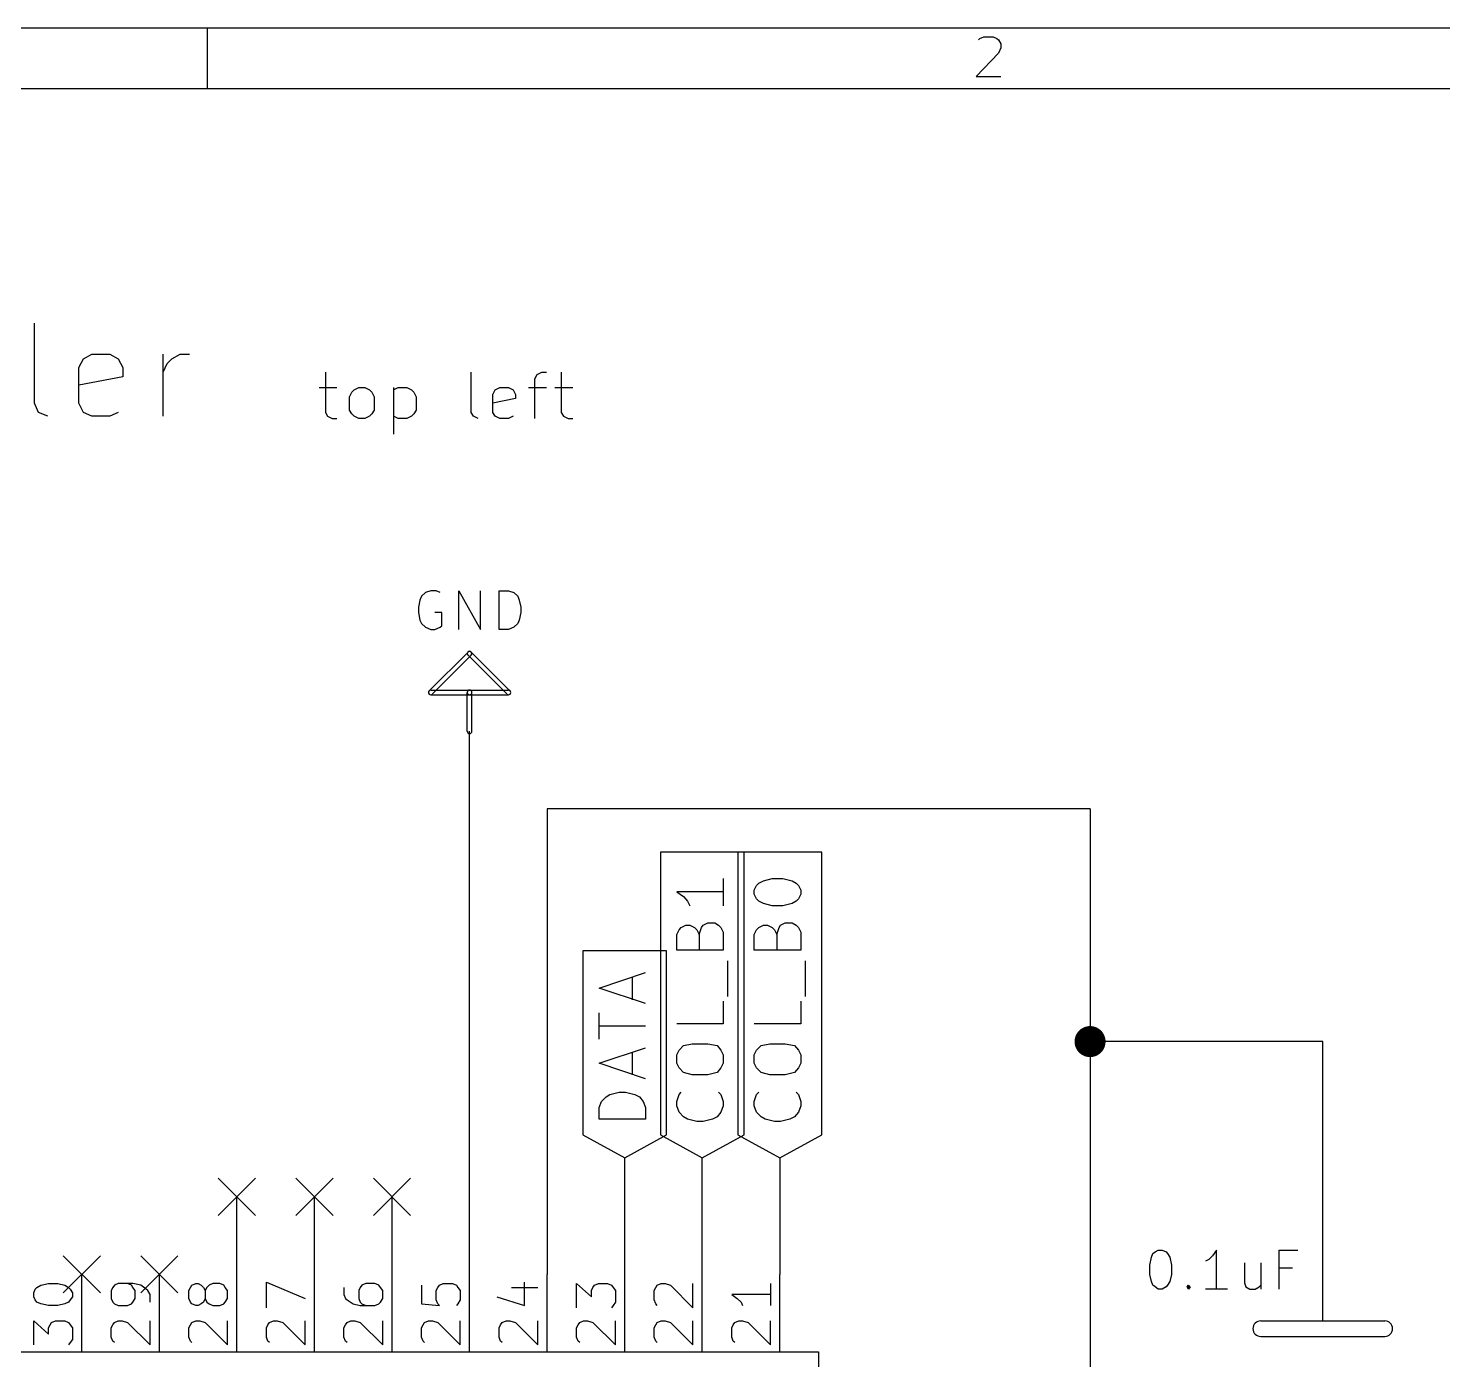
# Model space of a CAD drawing. Extents: x 10 to 287, y -200 to -10.
# Drawn here: x 54.13 to 100.45, y -53.59 to -10.01 of the extents above; entities that cross this region are included whole.
import ezdxf

# ---------------------------------------------------------------- set-up
doc = ezdxf.new("R2010")
doc.units = 0
doc.header["$MEASUREMENT"] = 0

msp = doc.modelspace()

# ---------------------------------------------------------------- linework, layer by layer
at = {"layer": 'Blue 2'}
for p, q in [((60.3504, -47.6504), (61.5696, -48.8696)), ((61.5696, -47.6504), (60.3504, -48.8696)), ((62.8904, -47.6504), (64.1096, -48.8696)), ((64.1096, -47.6504), (62.8904, -48.8696)), ((65.4304, -47.6504), (66.6496, -48.8696)), ((66.6496, -47.6504), (65.4304, -48.8696)), ((55.2704, -50.1904), (56.4896, -51.4096)), ((56.4896, -50.1904), (55.2704, -51.4096)), ((57.8104, -50.1904), (59.0296, -51.4096)), ((59.0296, -50.1904), (57.8104, -51.4096))]:
    msp.add_line(p, q, dxfattribs=at)
at = {"layer": 'Blue 3'}
for p, q in [((54.3306, -22.2758), (54.3306, -19.6596)), ((55.7784, -21.1074), (55.9308, -20.828)), ((55.9308, -20.828), (56.2102, -20.6756)), ((56.2102, -20.6756), (56.7944, -20.6756)), ((56.7944, -20.6756), (57.0738, -20.828)), ((57.0738, -20.828), (57.2262, -21.1074)), ((58.547, -22.7076), (58.547, -20.6756)), ((58.674, -20.9804), (58.8264, -20.828)), ((58.8264, -20.828), (59.1058, -20.6756)), ((59.1058, -20.6756), (59.4106, -20.6756)), ((55.7784, -22.2758), (55.7784, -21.1074)), ((57.2262, -21.1074), (57.2262, -21.4122)), ((58.547, -21.2598), (58.674, -20.9804)), ((63.8556, -21.2598), (63.8556, -22.5806)), ((68.6308, -22.5806), (68.6308, -21.2598)), ((70.7898, -21.336), (70.9422, -21.2598)), ((70.9422, -21.2598), (71.0946, -21.2598)), ((71.5772, -21.2598), (71.5772, -22.5806)), ((57.2262, -21.4122), (55.7784, -21.6916)), ((63.6524, -21.7678), (64.2366, -21.7678)), ((64.7954, -21.844), (64.9478, -21.7678)), ((64.9478, -21.7678), (65.151, -21.7678)), ((65.151, -21.7678), (65.3034, -21.844)), ((66.0908, -21.7678), (66.0908, -23.2918)), ((66.0908, -21.844), (66.2432, -21.7678)), ((66.2432, -21.7678), (66.5226, -21.7678)), ((66.5226, -21.7678), (66.675, -21.844)), ((69.4182, -21.844), (69.5706, -21.7678)), ((69.5706, -21.7678), (69.85, -21.7678)), ((69.85, -21.7678), (70.0024, -21.844)), ((70.5104, -21.7678), (71.0946, -21.7678)), ((70.7136, -21.4884), (70.7898, -21.336)), ((70.7136, -22.7838), (70.7136, -21.4884)), ((71.374, -21.7678), (71.9582, -21.7678)), ((64.643, -22.0726), (64.7192, -21.9202)), ((64.643, -22.5044), (64.643, -22.0726)), ((64.7192, -21.9202), (64.7954, -21.844)), ((65.3034, -21.844), (65.3796, -21.9202)), ((65.3796, -21.9202), (65.4558, -22.0726)), ((65.4558, -22.0726), (65.4558, -22.5044)), ((66.675, -21.844), (66.7512, -21.9202)), ((66.7512, -21.9202), (66.8274, -22.0726)), ((66.8274, -22.0726), (66.8274, -22.5044)), ((69.342, -21.9964), (69.4182, -21.844)), ((69.342, -22.5806), (69.342, -21.9964)), ((70.0786, -22.1234), (69.342, -22.2758)), ((70.0024, -21.844), (70.0786, -21.9964)), ((70.0786, -21.9964), (70.0786, -22.1234)), ((54.4576, -22.5806), (54.3306, -22.2758)), ((54.7624, -22.7076), (54.4576, -22.5806)), ((55.9308, -22.5806), (55.7784, -22.2758)), ((56.2102, -22.7076), (55.9308, -22.5806)), ((57.0738, -22.5806), (56.7944, -22.7076)), ((63.8556, -22.5806), (63.9318, -22.7076)), ((64.7192, -22.6314), (64.643, -22.5044)), ((64.7954, -22.7076), (64.7192, -22.6314)), ((65.3796, -22.6314), (65.3034, -22.7076)), ((65.4558, -22.5044), (65.3796, -22.6314)), ((66.7512, -22.6314), (66.675, -22.7076)), ((66.8274, -22.5044), (66.7512, -22.6314)), ((68.707, -22.7076), (68.6308, -22.5806)), ((69.4182, -22.7076), (69.342, -22.5806)), ((71.5772, -22.5806), (71.6534, -22.7076)), ((56.7944, -22.7076), (56.2102, -22.7076)), ((63.9318, -22.7076), (64.0842, -22.7838)), ((64.0842, -22.7838), (64.2366, -22.7838)), ((64.9478, -22.7838), (64.7954, -22.7076)), ((65.151, -22.7838), (64.9478, -22.7838)), ((65.3034, -22.7076), (65.151, -22.7838)), ((66.2432, -22.7838), (66.0908, -22.7076)), ((66.5226, -22.7838), (66.2432, -22.7838)), ((66.675, -22.7076), (66.5226, -22.7838)), ((68.8594, -22.7838), (68.707, -22.7076)), ((69.5706, -22.7838), (69.4182, -22.7076)), ((69.85, -22.7838), (69.5706, -22.7838)), ((70.0024, -22.7076), (69.85, -22.7838)), ((71.6534, -22.7076), (71.8058, -22.7838)), ((71.8058, -22.7838), (71.9582, -22.7838))]:
    msp.add_line(p, q, dxfattribs=at)
at = {"layer": 'Cyan 2'}
for p, q in [((67.0052, -28.6004), (66.9544, -28.7274)), ((67.1322, -28.4734), (67.0052, -28.6004)), ((67.31, -28.4226), (67.1322, -28.4734)), ((67.4878, -28.4226), (67.31, -28.4226)), ((67.6148, -28.4734), (67.4878, -28.4226)), ((68.2244, -29.6926), (68.2244, -28.4226)), ((68.2244, -28.4226), (68.9356, -29.6926)), ((68.9356, -29.6926), (68.9356, -28.4226)), ((69.5452, -29.6926), (69.5452, -28.4226)), ((69.5452, -28.4226), (69.85, -28.4226)), ((69.85, -28.4226), (70.0278, -28.4734)), ((70.0278, -28.4734), (70.1548, -28.6004)), ((70.1548, -28.6004), (70.2056, -28.7274)), ((66.9544, -28.7274), (66.9036, -28.956)), ((66.9036, -28.956), (66.9036, -29.1338)), ((66.9036, -29.1338), (66.9544, -29.3878)), ((67.6656, -29.1338), (67.437, -29.1338)), ((67.6656, -29.5656), (67.6656, -29.1338)), ((70.2056, -28.7274), (70.2564, -28.956)), ((70.2564, -29.1338), (70.2056, -29.3878)), ((70.2564, -28.956), (70.2564, -29.1338)), ((66.9544, -29.3878), (67.0052, -29.4894)), ((67.0052, -29.4894), (67.1322, -29.6164)), ((67.1322, -29.6164), (67.31, -29.6926)), ((67.437, -29.6926), (67.6148, -29.6164)), ((67.6148, -29.6164), (67.6656, -29.5656)), ((70.0278, -29.6164), (69.85, -29.6926)), ((70.1548, -29.4894), (70.0278, -29.6164)), ((70.2056, -29.3878), (70.1548, -29.4894)), ((67.31, -29.6926), (67.437, -29.6926)), ((69.85, -29.6926), (69.5452, -29.6926)), ((91.0336, -50.0634), (91.1352, -50.0126)), ((91.1352, -50.0126), (91.2622, -50.0126)), ((91.2622, -50.0126), (91.3892, -50.0634)), ((93.0402, -50.0126), (92.9132, -50.1904)), ((93.0402, -51.2826), (93.0402, -50.0126)), ((95.0976, -51.2826), (95.0976, -50.0126)), ((95.0976, -50.0126), (95.7072, -50.0126)), ((90.8558, -50.4952), (90.9066, -50.2412)), ((90.9066, -50.2412), (90.9574, -50.1142)), ((90.9574, -50.1142), (91.0336, -50.0634)), ((91.3892, -50.0634), (91.44, -50.1142)), ((91.44, -50.1142), (91.5162, -50.2412)), ((91.5162, -50.2412), (91.567, -50.4952)), ((92.7862, -50.3174), (92.6846, -50.3682)), ((92.9132, -50.1904), (92.7862, -50.3174)), ((93.9546, -50.419), (93.9546, -51.0794)), ((94.488, -50.419), (94.488, -51.2826)), ((90.8558, -50.8), (90.8558, -50.4952)), ((90.9066, -51.0286), (90.8558, -50.8)), ((91.567, -50.8), (91.5162, -51.0286)), ((91.567, -50.4952), (91.567, -50.8)), ((95.5294, -50.5968), (95.0976, -50.5968)), ((90.9574, -51.1556), (90.9066, -51.0286)), ((91.0336, -51.2064), (90.9574, -51.1556)), ((91.1352, -51.2826), (91.0336, -51.2064)), ((91.2622, -51.2826), (91.1352, -51.2826)), ((91.3892, -51.2064), (91.2622, -51.2826)), ((91.44, -51.1556), (91.3892, -51.2064)), ((91.5162, -51.0286), (91.44, -51.1556)), ((92.075, -51.2064), (92.1258, -51.1556)), ((92.1258, -51.2826), (92.075, -51.2064)), ((92.1258, -51.1556), (92.1766, -51.2064)), ((92.1258, -51.1556), (92.1258, -51.2826)), ((92.1766, -51.2064), (92.1258, -51.2826)), ((93.3958, -51.2826), (92.6846, -51.2826)), ((93.9546, -51.0794), (94.0054, -51.2064)), ((94.0054, -51.2064), (94.1324, -51.2826)), ((94.1324, -51.2826), (94.3102, -51.2826)), ((94.3102, -51.2826), (94.4372, -51.2064)), ((94.4372, -51.2064), (94.488, -51.1556))]:
    msp.add_line(p, q, dxfattribs=at)
at = {"layer": 'Green 2'}
for p, q in [((68.58, -50.8), (68.58, -33.02)), ((88.9, -35.56), (71.12, -35.56)), ((71.12, -35.56), (71.12, -50.8)), ((88.9, -35.56), (88.9, -60.96)), ((96.52, -43.18), (88.9, -43.18)), ((96.52, -49.53), (96.52, -43.18)), ((73.66, -50.8), (73.66, -46.99)), ((76.2, -50.8), (76.2, -46.99)), ((78.74, -46.99), (78.74, -50.8)), ((60.96, -50.8), (60.96, -48.26)), ((63.5, -50.8), (63.5, -48.26)), ((66.04, -50.8), (66.04, -48.26))]:
    msp.add_line(p, q, dxfattribs=at)
at = {"layer": 'Green 2', "const_width": 0.508}
msp.add_lwpolyline([(88.646, -43.18, 1), (89.154, -43.18, 1)], format="xyb", close=True, dxfattribs=at)
at = {"layer": 'L.Yellow'}
for p, q in [((29.21, -53.34), (80.01, -53.34)), ((80.01, -53.34), (80.01, -76.2))]:
    msp.add_line(p, q, dxfattribs=at)
at = {"layer": 'Red 2'}
for p, q in [((286.995, -10.0076), (10.0076, -10.0076)), ((59.9948, -11.9888), (59.9948, -10.0076)), ((85.2424, -10.3886), (85.2932, -10.3378)), ((85.2932, -10.3378), (85.4202, -10.287)), ((85.4202, -10.287), (85.725, -10.287)), ((85.725, -10.287), (85.852, -10.3378)), ((85.852, -10.3378), (85.9028, -10.3886)), ((85.9028, -10.3886), (85.979, -10.5156)), ((85.979, -10.6426), (85.9028, -10.8204)), ((85.979, -10.5156), (85.979, -10.6426)), ((85.9028, -10.8204), (85.1662, -11.5824)), ((285.013, -11.9888), (11.9888, -11.9888)), ((85.1662, -11.5824), (85.979, -11.5824)), ((67.2592, -31.6992), (68.5292, -30.4292)), ((67.3608, -31.8008), (68.6308, -30.5308)), ((68.5292, -30.5308), (69.7992, -31.8008)), ((68.6308, -30.4292), (69.9008, -31.6992)), ((67.31, -31.6738), (68.58, -31.6738)), ((67.31, -31.8262), (68.58, -31.8262)), ((68.5038, -33.02), (68.5038, -31.75)), ((68.58, -31.6738), (69.85, -31.6738)), ((68.58, -31.8262), (69.85, -31.8262)), ((68.6562, -33.02), (68.6562, -31.75)), ((76.2, -36.9824), (74.8284, -36.9824)), ((74.8284, -36.9824), (74.8284, -46.228)), ((77.5716, -36.9824), (76.2, -36.9824)), ((78.74, -36.9824), (77.3684, -36.9824)), ((77.3684, -36.9824), (77.3684, -46.228)), ((77.5716, -46.228), (77.5716, -36.9824)), ((80.1116, -36.9824), (78.74, -36.9824)), ((80.1116, -46.228), (80.1116, -36.9824)), ((76.8858, -37.846), (76.8858, -38.735)), ((78.0542, -37.9984), (78.2066, -37.9222)), ((78.2066, -37.9222), (78.486, -37.846)), ((78.486, -37.846), (78.8416, -37.846)), ((78.8416, -37.846), (79.1464, -37.9222)), ((79.1464, -37.9222), (79.2734, -37.9984)), ((76.8858, -38.2778), (75.3618, -38.2778)), ((75.3618, -38.2778), (75.5904, -38.4302)), ((75.5904, -38.4302), (75.7174, -38.5826)), ((77.9018, -38.227), (77.978, -38.0746)), ((77.9018, -38.354), (77.9018, -38.227)), ((77.978, -38.5064), (77.9018, -38.354)), ((77.978, -38.0746), (78.0542, -37.9984)), ((79.2734, -37.9984), (79.3496, -38.0746)), ((79.3496, -38.0746), (79.4258, -38.227)), ((79.4258, -38.354), (79.3496, -38.5064)), ((79.4258, -38.227), (79.4258, -38.354)), ((75.7174, -38.5826), (75.7936, -38.735)), ((78.0542, -38.5826), (77.978, -38.5064)), ((78.2066, -38.6588), (78.0542, -38.5826)), ((78.486, -38.735), (78.2066, -38.6588)), ((78.8416, -38.735), (78.486, -38.735)), ((79.1464, -38.6588), (78.8416, -38.735)), ((79.2734, -38.5826), (79.1464, -38.6588)), ((79.3496, -38.5064), (79.2734, -38.5826)), ((75.5142, -39.4462), (75.6666, -39.37)), ((75.6666, -39.37), (75.7936, -39.37)), ((75.7936, -39.37), (75.946, -39.4462)), ((76.1746, -39.4462), (76.2254, -39.37)), ((76.2254, -39.37), (76.3778, -39.2938)), ((76.3778, -39.2938), (76.6064, -39.2938)), ((76.6064, -39.2938), (76.7334, -39.37)), ((76.7334, -39.37), (76.8096, -39.4462)), ((78.0542, -39.4462), (78.2066, -39.37)), ((78.2066, -39.37), (78.3336, -39.37)), ((78.3336, -39.37), (78.486, -39.4462)), ((78.7146, -39.4462), (78.7654, -39.37)), ((78.7654, -39.37), (78.9178, -39.2938)), ((78.9178, -39.2938), (79.1464, -39.2938)), ((79.1464, -39.2938), (79.2734, -39.37)), ((79.2734, -39.37), (79.3496, -39.4462)), ((75.3618, -39.6748), (75.438, -39.5224)), ((75.3618, -40.1828), (75.3618, -39.6748)), ((75.438, -39.5224), (75.5142, -39.4462)), ((75.946, -39.4462), (76.0222, -39.5224)), ((76.0222, -39.5224), (76.0984, -39.6748)), ((76.0984, -39.6748), (76.1746, -39.4462)), ((76.0984, -39.6748), (76.0984, -40.1828)), ((76.8096, -39.4462), (76.8858, -39.5986)), ((76.8858, -39.5986), (76.8858, -40.1828)), ((77.9018, -39.6748), (77.978, -39.5224)), ((77.9018, -40.1828), (77.9018, -39.6748)), ((77.978, -39.5224), (78.0542, -39.4462)), ((78.486, -39.4462), (78.5622, -39.5224)), ((78.5622, -39.5224), (78.6384, -39.6748)), ((78.6384, -39.6748), (78.7146, -39.4462)), ((78.6384, -39.6748), (78.6384, -40.1828)), ((79.3496, -39.4462), (79.4258, -39.5986)), ((79.4258, -39.5986), (79.4258, -40.1828)), ((73.66, -40.2082), (72.2884, -40.2082)), ((72.2884, -40.2082), (72.2884, -46.228)), ((75.0316, -40.2082), (73.66, -40.2082)), ((75.0316, -46.228), (75.0316, -40.2082)), ((76.8858, -40.1828), (75.3618, -40.1828)), ((79.4258, -40.1828), (77.9018, -40.1828)), ((77.0382, -41.7068), (77.0382, -40.5384)), ((79.5782, -41.7068), (79.5782, -40.5384)), ((72.8218, -41.4274), (74.3458, -40.9194)), ((73.914, -41.8084), (73.914, -41.0718)), ((74.3458, -41.9354), (72.8218, -41.4274)), ((76.8858, -41.8592), (76.8858, -42.5958)), ((79.4258, -41.8592), (79.4258, -42.5958)), ((72.8218, -43.1038), (72.8218, -42.2402)), ((76.8858, -42.5958), (75.3618, -42.5958)), ((79.4258, -42.5958), (77.9018, -42.5958)), ((74.3458, -42.672), (72.8218, -42.672)), ((72.8218, -43.8912), (74.3458, -43.3832)), ((73.914, -44.2722), (73.914, -43.5356)), ((75.3618, -43.6118), (75.438, -43.4594)), ((75.438, -43.4594), (75.5904, -43.307)), ((75.5904, -43.307), (75.8698, -43.2562)), ((75.8698, -43.2562), (76.3778, -43.2562)), ((76.3778, -43.2562), (76.6826, -43.307)), ((76.6826, -43.307), (76.8096, -43.4594)), ((76.8096, -43.4594), (76.8858, -43.6118)), ((77.9018, -43.6118), (77.978, -43.4594)), ((77.978, -43.4594), (78.1304, -43.307)), ((78.1304, -43.307), (78.4098, -43.2562)), ((78.4098, -43.2562), (78.9178, -43.2562)), ((78.9178, -43.2562), (79.2226, -43.307)), ((79.2226, -43.307), (79.3496, -43.4594)), ((79.3496, -43.4594), (79.4258, -43.6118)), ((74.3458, -44.3992), (72.8218, -43.8912)), ((75.3618, -43.8912), (75.3618, -43.6118)), ((75.438, -44.0436), (75.3618, -43.8912)), ((76.8858, -43.8912), (76.8096, -44.0436)), ((76.8858, -43.6118), (76.8858, -43.8912)), ((77.9018, -43.8912), (77.9018, -43.6118)), ((77.978, -44.0436), (77.9018, -43.8912)), ((79.4258, -43.8912), (79.3496, -44.0436)), ((79.4258, -43.6118), (79.4258, -43.8912)), ((75.5904, -44.196), (75.438, -44.0436)), ((75.8698, -44.2722), (75.5904, -44.196)), ((76.3778, -44.2722), (75.8698, -44.2722)), ((76.6826, -44.196), (76.3778, -44.2722)), ((76.8096, -44.0436), (76.6826, -44.196)), ((78.1304, -44.196), (77.978, -44.0436)), ((78.4098, -44.2722), (78.1304, -44.196)), ((78.9178, -44.2722), (78.4098, -44.2722)), ((79.2226, -44.196), (78.9178, -44.2722)), ((79.3496, -44.0436), (79.2226, -44.196)), ((73.0504, -44.9834), (73.1774, -44.9072)), ((73.1774, -44.9072), (73.4822, -44.831)), ((73.4822, -44.831), (73.6854, -44.831)), ((73.6854, -44.831), (73.9902, -44.9072)), ((73.9902, -44.9072), (74.1426, -44.9834)), ((75.3618, -45.1358), (75.438, -44.9072)), ((75.438, -44.9072), (75.5142, -44.831)), ((76.7334, -44.831), (76.8096, -44.9072)), ((76.8096, -44.9072), (76.8858, -45.1358)), ((77.9018, -45.1358), (77.978, -44.9072)), ((77.978, -44.9072), (78.0542, -44.831)), ((79.2734, -44.831), (79.3496, -44.9072)), ((79.3496, -44.9072), (79.4258, -45.1358)), ((72.8218, -45.339), (72.898, -45.1358)), ((72.8218, -45.72), (72.8218, -45.339)), ((72.898, -45.1358), (73.0504, -44.9834)), ((74.1426, -44.9834), (74.2696, -45.1358)), ((74.2696, -45.1358), (74.3458, -45.339)), ((74.3458, -45.339), (74.3458, -45.72)), ((75.3618, -45.2882), (75.3618, -45.1358)), ((75.438, -45.4914), (75.3618, -45.2882)), ((76.8858, -45.2882), (76.8096, -45.4914)), ((76.8858, -45.1358), (76.8858, -45.2882)), ((77.9018, -45.2882), (77.9018, -45.1358)), ((77.978, -45.4914), (77.9018, -45.2882)), ((79.4258, -45.2882), (79.3496, -45.4914)), ((79.4258, -45.1358), (79.4258, -45.2882)), ((74.3458, -45.72), (72.8218, -45.72)), ((75.5904, -45.6438), (75.438, -45.4914)), ((75.7174, -45.72), (75.5904, -45.6438)), ((76.0222, -45.7962), (75.7174, -45.72)), ((76.2254, -45.7962), (76.0222, -45.7962)), ((76.5302, -45.72), (76.2254, -45.7962)), ((76.6826, -45.6438), (76.5302, -45.72)), ((76.8096, -45.4914), (76.6826, -45.6438)), ((78.1304, -45.6438), (77.978, -45.4914)), ((78.2574, -45.72), (78.1304, -45.6438)), ((78.5622, -45.7962), (78.2574, -45.72)), ((78.7654, -45.7962), (78.5622, -45.7962)), ((79.0702, -45.72), (78.7654, -45.7962)), ((79.2226, -45.6438), (79.0702, -45.72)), ((79.3496, -45.4914), (79.2226, -45.6438)), ((72.2884, -46.228), (73.66, -46.99)), ((73.66, -46.99), (75.0316, -46.228)), ((74.8284, -46.228), (76.2, -46.99)), ((76.2, -46.99), (77.5716, -46.228)), ((77.3684, -46.228), (78.74, -46.99)), ((78.74, -46.99), (80.1116, -46.228)), ((96.52, -52.324), (96.52, -49.53)), ((55.88, -53.34), (55.88, -50.8)), ((58.42, -53.34), (58.42, -50.8)), ((60.96, -53.34), (60.96, -50.8)), ((63.5, -53.34), (63.5, -50.8)), ((66.04, -53.34), (66.04, -50.8)), ((68.58, -53.34), (68.58, -50.8)), ((71.12, -53.34), (71.12, -50.8)), ((73.66, -53.34), (73.66, -50.8)), ((76.2, -53.34), (76.2, -50.8)), ((78.74, -53.34), (78.74, -50.8)), ((54.3052, -51.4096), (54.356, -51.2826)), ((54.3052, -51.5366), (54.3052, -51.4096)), ((54.356, -51.2826), (54.4068, -51.2318)), ((54.4068, -51.2318), (54.5338, -51.1556)), ((54.5338, -51.1556), (54.7878, -51.1048)), ((54.7878, -51.1048), (55.0926, -51.1048)), ((55.0926, -51.1048), (55.3212, -51.1556)), ((55.3212, -51.1556), (55.4482, -51.2318)), ((55.4482, -51.2318), (55.499, -51.2826)), ((55.499, -51.2826), (55.5752, -51.4096)), ((55.5752, -51.4096), (55.5752, -51.5366)), ((56.896, -51.2318), (56.8452, -51.3334)), ((56.8452, -51.3334), (56.8452, -51.5874)), ((56.9468, -51.1556), (56.896, -51.2318)), ((57.0738, -51.1048), (56.9468, -51.1556)), ((57.5564, -51.1048), (57.0738, -51.1048)), ((57.5056, -51.1556), (57.3786, -51.1048)), ((57.5564, -51.2318), (57.5056, -51.1556)), ((57.8104, -51.1556), (57.5564, -51.1048)), ((57.6326, -51.3334), (57.5564, -51.2318)), ((57.6326, -51.5874), (57.6326, -51.3334)), ((57.9882, -51.2826), (57.8104, -51.1556)), ((58.039, -51.3334), (57.9882, -51.2826)), ((58.1152, -51.4604), (58.039, -51.3334)), ((59.3852, -51.3334), (59.436, -51.2318)), ((59.3852, -51.5874), (59.3852, -51.3334)), ((59.436, -51.2318), (59.4868, -51.1556)), ((59.4868, -51.1556), (59.6138, -51.1048)), ((59.6138, -51.1048), (59.69, -51.1048)), ((59.69, -51.1048), (59.7916, -51.1556)), ((59.7916, -51.1556), (59.8678, -51.2318)), ((59.8678, -51.2318), (59.9186, -51.3334)), ((59.9694, -51.2318), (59.9186, -51.3334)), ((59.9186, -51.3334), (59.9186, -51.5874)), ((60.0456, -51.1556), (59.9694, -51.2318)), ((60.1726, -51.1048), (60.0456, -51.1556)), ((60.4012, -51.1048), (60.1726, -51.1048)), ((60.5282, -51.1556), (60.4012, -51.1048)), ((60.579, -51.2318), (60.5282, -51.1556)), ((60.6552, -51.3334), (60.579, -51.2318)), ((60.6552, -51.5874), (60.6552, -51.3334)), ((61.9252, -51.8922), (61.9252, -51.054)), ((61.9252, -51.054), (63.1952, -51.5874)), ((64.4652, -51.2318), (64.4652, -51.4604)), ((64.9986, -51.2318), (64.9478, -51.3334)), ((64.9478, -51.3334), (64.9478, -51.5874)), ((65.0494, -51.1556), (64.9986, -51.2318)), ((65.1764, -51.1048), (65.0494, -51.1556)), ((65.4812, -51.1048), (65.1764, -51.1048)), ((65.6082, -51.1556), (65.4812, -51.1048)), ((65.659, -51.2318), (65.6082, -51.1556)), ((65.7352, -51.3334), (65.659, -51.2318)), ((65.7352, -51.5874), (65.7352, -51.3334)), ((67.0052, -51.1556), (67.0052, -51.7652)), ((67.4878, -51.3334), (67.5386, -51.2318)), ((67.4878, -51.6382), (67.4878, -51.3334)), ((67.5386, -51.2318), (67.5894, -51.1556)), ((67.5894, -51.1556), (67.7164, -51.1048)), ((67.7164, -51.1048), (68.0212, -51.1048)), ((68.0212, -51.1048), (68.1482, -51.1556)), ((68.1482, -51.1556), (68.199, -51.2318)), ((68.199, -51.2318), (68.2752, -51.3334)), ((68.2752, -51.3334), (68.2752, -51.6382)), ((69.9516, -51.2318), (70.8152, -51.2318)), ((70.3834, -51.816), (70.3834, -51.054)), ((72.0852, -51.8922), (72.0852, -51.1048)), ((72.0852, -51.1048), (72.5678, -51.5366)), ((72.5678, -51.3334), (72.6186, -51.2318)), ((72.5678, -51.5366), (72.5678, -51.3334)), ((72.6186, -51.2318), (72.6694, -51.1556)), ((72.6694, -51.1556), (72.7964, -51.1048)), ((72.7964, -51.1048), (73.1012, -51.1048)), ((73.1012, -51.1048), (73.2282, -51.1556)), ((73.2282, -51.1556), (73.279, -51.2318)), ((73.279, -51.2318), (73.3552, -51.3334)), ((73.3552, -51.3334), (73.3552, -51.7144)), ((74.6252, -51.3334), (74.676, -51.2318)), ((74.6252, -51.6382), (74.6252, -51.3334)), ((74.676, -51.2318), (74.7268, -51.1556)), ((74.7268, -51.1556), (74.8538, -51.1048)), ((74.8538, -51.1048), (74.9808, -51.1048)), ((74.9808, -51.1048), (75.1586, -51.1556)), ((75.1586, -51.1556), (75.8952, -51.8922)), ((75.8952, -51.8922), (75.8952, -51.1048)), ((78.4352, -51.1048), (78.4352, -51.816)), ((54.356, -51.6382), (54.3052, -51.5366)), ((54.4068, -51.7144), (54.356, -51.6382)), ((54.5338, -51.7652), (54.4068, -51.7144)), ((54.7878, -51.816), (54.5338, -51.7652)), ((55.0926, -51.816), (54.7878, -51.816)), ((55.3212, -51.7652), (55.0926, -51.816)), ((55.4482, -51.7144), (55.3212, -51.7652)), ((55.499, -51.6382), (55.4482, -51.7144)), ((55.5752, -51.5366), (55.499, -51.6382)), ((56.8452, -51.5874), (56.896, -51.7144)), ((56.896, -51.7144), (56.9468, -51.7652)), ((56.9468, -51.7652), (57.0738, -51.816)), ((57.0738, -51.816), (57.3786, -51.816)), ((57.3786, -51.816), (57.5056, -51.7652)), ((57.5056, -51.7652), (57.5564, -51.7144)), ((57.5564, -51.7144), (57.6326, -51.5874)), ((58.1152, -51.7144), (58.1152, -51.4604)), ((59.436, -51.7144), (59.3852, -51.5874)), ((59.4868, -51.7652), (59.436, -51.7144)), ((59.6138, -51.816), (59.4868, -51.7652)), ((59.69, -51.816), (59.6138, -51.816)), ((59.7916, -51.7652), (59.69, -51.816)), ((59.8678, -51.7144), (59.7916, -51.7652)), ((59.9186, -51.5874), (59.8678, -51.7144)), ((59.9186, -51.5874), (59.9694, -51.7144)), ((59.9694, -51.7144), (60.0456, -51.7652)), ((60.0456, -51.7652), (60.1726, -51.816)), ((60.1726, -51.816), (60.4012, -51.816)), ((60.4012, -51.816), (60.5282, -51.7652)), ((60.5282, -51.7652), (60.579, -51.7144)), ((60.579, -51.7144), (60.6552, -51.5874)), ((64.4652, -51.4604), (64.516, -51.5874)), ((64.516, -51.5874), (64.5668, -51.6382)), ((64.5668, -51.6382), (64.77, -51.7652)), ((64.77, -51.7652), (64.9986, -51.816)), ((64.9478, -51.5874), (64.9986, -51.7144)), ((64.9986, -51.7144), (65.0494, -51.7652)), ((64.9986, -51.816), (65.4812, -51.816)), ((65.0494, -51.7652), (65.1764, -51.816)), ((65.4812, -51.816), (65.6082, -51.7652)), ((65.6082, -51.7652), (65.659, -51.7144)), ((65.659, -51.7144), (65.7352, -51.5874)), ((67.0052, -51.7652), (67.5894, -51.816)), ((67.5386, -51.7652), (67.4878, -51.6382)), ((67.5894, -51.816), (67.5386, -51.7652)), ((68.199, -51.7652), (68.1482, -51.816)), ((68.2752, -51.6382), (68.199, -51.7652)), ((69.469, -51.5366), (70.3834, -51.816)), ((73.279, -51.816), (73.2282, -51.8922)), ((73.3552, -51.7144), (73.279, -51.816)), ((74.676, -51.7652), (74.6252, -51.6382)), ((74.7268, -51.816), (74.676, -51.7652)), ((78.4352, -51.4604), (77.1652, -51.4604)), ((77.1652, -51.4604), (77.343, -51.5874)), ((77.343, -51.5874), (77.47, -51.7144)), ((77.47, -51.7144), (77.5208, -51.816)), ((54.3052, -53.1114), (54.3052, -52.324)), ((54.3052, -52.324), (54.7878, -52.7558)), ((54.8894, -52.3748), (55.0164, -52.324)), ((55.0164, -52.324), (55.3212, -52.324)), ((55.3212, -52.324), (55.4482, -52.3748)), ((56.9468, -52.3748), (57.0738, -52.324)), ((57.0738, -52.324), (57.2008, -52.324)), ((57.2008, -52.324), (57.3786, -52.3748)), ((58.1152, -53.1114), (58.1152, -52.324)), ((59.4868, -52.3748), (59.6138, -52.324)), ((59.6138, -52.324), (59.7408, -52.324)), ((59.7408, -52.324), (59.9186, -52.3748)), ((60.6552, -53.1114), (60.6552, -52.324)), ((62.0268, -52.3748), (62.1538, -52.324)), ((62.1538, -52.324), (62.2808, -52.324)), ((62.2808, -52.324), (62.4586, -52.3748)), ((63.1952, -53.1114), (63.1952, -52.324)), ((64.5668, -52.3748), (64.6938, -52.324)), ((64.6938, -52.324), (64.8208, -52.324)), ((64.8208, -52.324), (64.9986, -52.3748)), ((65.7352, -53.1114), (65.7352, -52.324)), ((67.1068, -52.3748), (67.2338, -52.324)), ((67.2338, -52.324), (67.3608, -52.324)), ((67.3608, -52.324), (67.5386, -52.3748)), ((68.2752, -53.1114), (68.2752, -52.324)), ((69.6468, -52.3748), (69.7738, -52.324)), ((69.7738, -52.324), (69.9008, -52.324)), ((69.9008, -52.324), (70.0786, -52.3748)), ((70.8152, -53.1114), (70.8152, -52.324)), ((72.1868, -52.3748), (72.3138, -52.324)), ((72.3138, -52.324), (72.4408, -52.324)), ((72.4408, -52.324), (72.6186, -52.3748)), ((73.3552, -53.1114), (73.3552, -52.324)), ((74.7268, -52.3748), (74.8538, -52.324)), ((74.8538, -52.324), (74.9808, -52.324)), ((74.9808, -52.324), (75.1586, -52.3748)), ((75.8952, -53.1114), (75.8952, -52.324)), ((77.2668, -52.3748), (77.3938, -52.324)), ((77.3938, -52.324), (77.5208, -52.324)), ((77.5208, -52.324), (77.6986, -52.3748)), ((78.4352, -53.1114), (78.4352, -52.324)), ((94.488, -52.324), (98.552, -52.324)), ((54.7878, -52.5526), (54.8386, -52.451)), ((54.7878, -52.7558), (54.7878, -52.5526)), ((54.8386, -52.451), (54.8894, -52.3748)), ((55.4482, -52.3748), (55.499, -52.451)), ((55.499, -52.451), (55.5752, -52.5526)), ((55.5752, -52.5526), (55.5752, -52.9336)), ((56.8452, -52.5526), (56.896, -52.451)), ((56.8452, -52.8574), (56.8452, -52.5526)), ((56.896, -52.451), (56.9468, -52.3748)), ((57.3786, -52.3748), (58.1152, -53.1114)), ((59.3852, -52.5526), (59.436, -52.451)), ((59.3852, -52.8574), (59.3852, -52.5526)), ((59.436, -52.451), (59.4868, -52.3748)), ((59.9186, -52.3748), (60.6552, -53.1114)), ((61.9252, -52.5526), (61.976, -52.451)), ((61.9252, -52.8574), (61.9252, -52.5526)), ((61.976, -52.451), (62.0268, -52.3748)), ((62.4586, -52.3748), (63.1952, -53.1114)), ((64.4652, -52.5526), (64.516, -52.451)), ((64.4652, -52.8574), (64.4652, -52.5526)), ((64.516, -52.451), (64.5668, -52.3748)), ((64.9986, -52.3748), (65.7352, -53.1114)), ((67.0052, -52.5526), (67.056, -52.451)), ((67.0052, -52.8574), (67.0052, -52.5526)), ((67.056, -52.451), (67.1068, -52.3748)), ((67.5386, -52.3748), (68.2752, -53.1114)), ((69.5452, -52.5526), (69.596, -52.451)), ((69.5452, -52.8574), (69.5452, -52.5526)), ((69.596, -52.451), (69.6468, -52.3748)), ((70.0786, -52.3748), (70.8152, -53.1114)), ((72.0852, -52.5526), (72.136, -52.451)), ((72.0852, -52.8574), (72.0852, -52.5526)), ((72.136, -52.451), (72.1868, -52.3748)), ((72.6186, -52.3748), (73.3552, -53.1114)), ((74.6252, -52.5526), (74.676, -52.451)), ((74.6252, -52.8574), (74.6252, -52.5526)), ((74.676, -52.451), (74.7268, -52.3748)), ((75.1586, -52.3748), (75.8952, -53.1114)), ((77.1652, -52.5526), (77.216, -52.451)), ((77.1652, -52.8574), (77.1652, -52.5526)), ((77.216, -52.451), (77.2668, -52.3748)), ((77.6986, -52.3748), (78.4352, -53.1114)), ((55.499, -53.0352), (55.4482, -53.1114)), ((55.5752, -52.9336), (55.499, -53.0352)), ((56.896, -52.9844), (56.8452, -52.8574)), ((56.9468, -53.0352), (56.896, -52.9844)), ((59.436, -52.9844), (59.3852, -52.8574)), ((59.4868, -53.0352), (59.436, -52.9844)), ((61.976, -52.9844), (61.9252, -52.8574)), ((62.0268, -53.0352), (61.976, -52.9844)), ((64.516, -52.9844), (64.4652, -52.8574)), ((64.5668, -53.0352), (64.516, -52.9844)), ((67.056, -52.9844), (67.0052, -52.8574)), ((67.1068, -53.0352), (67.056, -52.9844)), ((69.596, -52.9844), (69.5452, -52.8574)), ((69.6468, -53.0352), (69.596, -52.9844)), ((72.136, -52.9844), (72.0852, -52.8574)), ((72.1868, -53.0352), (72.136, -52.9844)), ((74.676, -52.9844), (74.6252, -52.8574)), ((74.7268, -53.0352), (74.676, -52.9844)), ((77.216, -52.9844), (77.1652, -52.8574)), ((77.2668, -53.0352), (77.216, -52.9844)), ((94.488, -52.832), (98.552, -52.832)), ((29.21, -53.34), (80.01, -53.34)), ((80.01, -53.34), (80.01, -76.2))]:
    msp.add_line(p, q, dxfattribs=at)
for centre, radius, start, end in [((68.58, -30.48), 0.0762, 45, 225), ((68.58, -30.48), 0.0762, 315, 495), ((67.31, -31.75), 0.0762, 90, 270), ((67.31, -31.75), 0.0762, 135, 315), ((68.58, -31.75), 0.0762, 360, 540), ((68.58, -31.75), 0.0762, 90, 270), ((68.58, -31.75), 0.0762, 270, 450), ((69.85, -31.75), 0.0762, 225, 405), ((69.85, -31.75), 0.0762, 270, 450), ((68.58, -33.02), 0.0762, 180, 360), ((94.488, -52.578), 0.254, 90, 270), ((98.552, -52.578), 0.254, 270, 450)]:
    msp.add_arc(centre, radius, start, end, dxfattribs=at)

doc.saveas('drawing.dxf')
